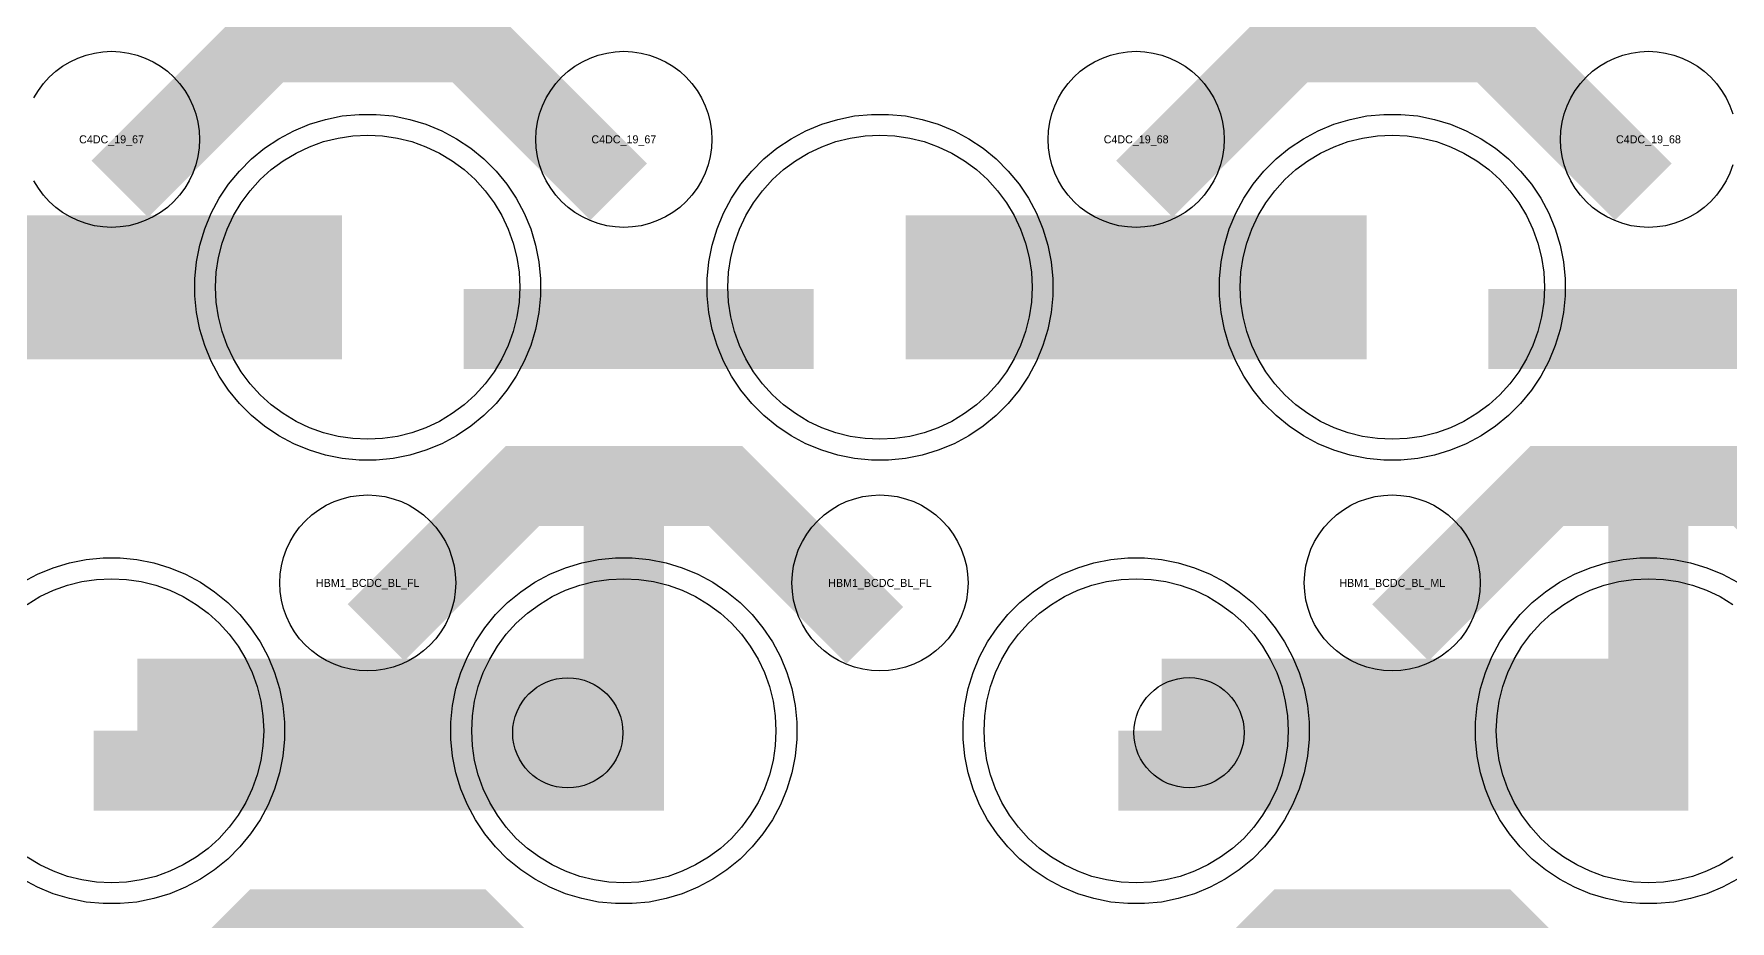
# Model space of a CAD drawing. Extents: x -11880 to 11880, y -14992 to 14992.
# Drawn here: x 9416 to 9946, y -12405 to -12128 of the extents above; entities that cross this region are included whole.
import ezdxf
from ezdxf.enums import TextEntityAlignment as Align

# ---------------------------------------------------------------- set-up
doc = ezdxf.new("R2010")
doc.units = 0
doc.header["$MEASUREMENT"] = 0
for name, color, linetype in [('GDS_775_DT_237', 138, 'CONTINUOUS'), ('RDL1_FS', 34, 'CONTINUOUS'), ('RDL_BS', 160, 'CONTINUOUS')]:
    doc.layers.add(name, color=color, linetype=linetype)

msp = doc.modelspace()

# ---------------------------------------------------------------- linework, layer by layer
at = {"layer": 'RDL1_FS'}
for points in [[(9520, -12254.354), (9515.343, -12254.125), (9510.732, -12253.441), (9506.209, -12252.309), (9501.819, -12250.737), (9497.605, -12248.745), (9493.605, -12246.347), (9489.86, -12243.569), (9486.406, -12240.439), (9483.276, -12236.985), (9480.498, -12233.24), (9478.1, -12229.24), (9476.108, -12225.026), (9474.536, -12220.636), (9473.404, -12216.113), (9472.72, -12211.502), (9472.491, -12206.845), (9472.72, -12202.188), (9473.404, -12197.577), (9474.536, -12193.054), (9476.108, -12188.664), (9478.1, -12184.45), (9480.498, -12180.45), (9483.276, -12176.705), (9486.406, -12173.251), (9489.86, -12170.121), (9493.605, -12167.343), (9497.605, -12164.945), (9501.819, -12162.953), (9506.209, -12161.381), (9510.732, -12160.249), (9515.343, -12159.565), (9520, -12159.336), (9524.657, -12159.565), (9529.268, -12160.249), (9533.791, -12161.381), (9538.181, -12162.953), (9542.395, -12164.945), (9546.395, -12167.343), (9550.14, -12170.121), (9553.594, -12173.251), (9556.724, -12176.705), (9559.502, -12180.45), (9561.9, -12184.45), (9563.892, -12188.664), (9565.464, -12193.054), (9566.596, -12197.577), (9567.28, -12202.188), (9567.509, -12206.845), (9567.28, -12211.502), (9566.596, -12216.113), (9565.464, -12220.636), (9563.892, -12225.026), (9561.9, -12229.24), (9559.502, -12233.24), (9556.724, -12236.985), (9553.594, -12240.439), (9550.14, -12243.569), (9546.395, -12246.347), (9542.395, -12248.745), (9538.181, -12250.737), (9533.791, -12252.309), (9529.268, -12253.441), (9524.657, -12254.125)], [(9680, -12254.354), (9675.343, -12254.125), (9670.732, -12253.441), (9666.209, -12252.309), (9661.819, -12250.737), (9657.605, -12248.745), (9653.605, -12246.347), (9649.86, -12243.569), (9646.406, -12240.439), (9643.276, -12236.985), (9640.498, -12233.24), (9638.1, -12229.24), (9636.108, -12225.026), (9634.536, -12220.636), (9633.404, -12216.113), (9632.72, -12211.502), (9632.491, -12206.845), (9632.72, -12202.188), (9633.404, -12197.577), (9634.536, -12193.054), (9636.108, -12188.664), (9638.1, -12184.45), (9640.498, -12180.45), (9643.276, -12176.705), (9646.406, -12173.251), (9649.86, -12170.121), (9653.605, -12167.343), (9657.605, -12164.945), (9661.819, -12162.953), (9666.209, -12161.381), (9670.732, -12160.249), (9675.343, -12159.565), (9680, -12159.336), (9684.657, -12159.565), (9689.268, -12160.249), (9693.791, -12161.381), (9698.181, -12162.953), (9702.395, -12164.945), (9706.395, -12167.343), (9710.14, -12170.121), (9713.594, -12173.251), (9716.724, -12176.705), (9719.502, -12180.45), (9721.9, -12184.45), (9723.892, -12188.664), (9725.464, -12193.054), (9726.596, -12197.577), (9727.28, -12202.188), (9727.509, -12206.845), (9727.28, -12211.502), (9726.596, -12216.113), (9725.464, -12220.636), (9723.892, -12225.026), (9721.9, -12229.24), (9719.502, -12233.24), (9716.724, -12236.985), (9713.594, -12240.439), (9710.14, -12243.569), (9706.395, -12246.347), (9702.395, -12248.745), (9698.181, -12250.737), (9693.791, -12252.309), (9689.268, -12253.441), (9684.657, -12254.125)], [(9840, -12254.354), (9835.343, -12254.125), (9830.732, -12253.441), (9826.209, -12252.309), (9821.819, -12250.737), (9817.605, -12248.745), (9813.605, -12246.347), (9809.86, -12243.569), (9806.406, -12240.439), (9803.276, -12236.985), (9800.498, -12233.24), (9798.1, -12229.24), (9796.108, -12225.026), (9794.536, -12220.636), (9793.404, -12216.113), (9792.72, -12211.502), (9792.491, -12206.845), (9792.72, -12202.188), (9793.404, -12197.577), (9794.536, -12193.054), (9796.108, -12188.664), (9798.1, -12184.45), (9800.498, -12180.45), (9803.276, -12176.705), (9806.406, -12173.251), (9809.86, -12170.121), (9813.605, -12167.343), (9817.605, -12164.945), (9821.819, -12162.953), (9826.209, -12161.381), (9830.732, -12160.249), (9835.343, -12159.565), (9840, -12159.336), (9844.657, -12159.565), (9849.268, -12160.249), (9853.791, -12161.381), (9858.181, -12162.953), (9862.395, -12164.945), (9866.395, -12167.343), (9870.14, -12170.121), (9873.594, -12173.251), (9876.724, -12176.705), (9879.502, -12180.45), (9881.9, -12184.45), (9883.892, -12188.664), (9885.464, -12193.054), (9886.596, -12197.577), (9887.28, -12202.188), (9887.509, -12206.845), (9887.28, -12211.502), (9886.596, -12216.113), (9885.464, -12220.636), (9883.892, -12225.026), (9881.9, -12229.24), (9879.502, -12233.24), (9876.724, -12236.985), (9873.594, -12240.439), (9870.14, -12243.569), (9866.395, -12246.347), (9862.395, -12248.745), (9858.181, -12250.737), (9853.791, -12252.309), (9849.268, -12253.441), (9844.657, -12254.125)], [(9600, -12392.919), (9595.343, -12392.69), (9590.732, -12392.006), (9586.209, -12390.874), (9581.819, -12389.302), (9577.605, -12387.31), (9573.605, -12384.912), (9569.86, -12382.134), (9566.406, -12379.004), (9563.276, -12375.55), (9560.498, -12371.805), (9558.1, -12367.805), (9556.108, -12363.591), (9554.536, -12359.201), (9553.404, -12354.678), (9552.72, -12350.067), (9552.491, -12345.41), (9552.72, -12340.753), (9553.404, -12336.142), (9554.536, -12331.619), (9556.108, -12327.229), (9558.1, -12323.015), (9560.498, -12319.015), (9563.276, -12315.27), (9566.406, -12311.816), (9569.86, -12308.686), (9573.605, -12305.908), (9577.605, -12303.51), (9581.819, -12301.518), (9586.209, -12299.946), (9590.732, -12298.814), (9595.343, -12298.13), (9600, -12297.901), (9604.657, -12298.13), (9609.268, -12298.814), (9613.791, -12299.946), (9618.181, -12301.518), (9622.395, -12303.51), (9626.395, -12305.908), (9630.14, -12308.686), (9633.594, -12311.816), (9636.724, -12315.27), (9639.502, -12319.015), (9641.9, -12323.015), (9643.892, -12327.229), (9645.464, -12331.619), (9646.596, -12336.142), (9647.28, -12340.753), (9647.509, -12345.41), (9647.28, -12350.067), (9646.596, -12354.678), (9645.464, -12359.201), (9643.892, -12363.591), (9641.9, -12367.805), (9639.502, -12371.805), (9636.724, -12375.55), (9633.594, -12379.004), (9630.14, -12382.134), (9626.395, -12384.912), (9622.395, -12387.31), (9618.181, -12389.302), (9613.791, -12390.874), (9609.268, -12392.006), (9604.657, -12392.69)], [(9760, -12392.919), (9755.343, -12392.69), (9750.732, -12392.006), (9746.209, -12390.874), (9741.819, -12389.302), (9737.605, -12387.31), (9733.605, -12384.912), (9729.86, -12382.134), (9726.406, -12379.004), (9723.276, -12375.55), (9720.498, -12371.805), (9718.1, -12367.805), (9716.108, -12363.591), (9714.536, -12359.201), (9713.404, -12354.678), (9712.72, -12350.067), (9712.491, -12345.41), (9712.72, -12340.753), (9713.404, -12336.142), (9714.536, -12331.619), (9716.108, -12327.229), (9718.1, -12323.015), (9720.498, -12319.015), (9723.276, -12315.27), (9726.406, -12311.816), (9729.86, -12308.686), (9733.605, -12305.908), (9737.605, -12303.51), (9741.819, -12301.518), (9746.209, -12299.946), (9750.732, -12298.814), (9755.343, -12298.13), (9760, -12297.901), (9764.657, -12298.13), (9769.268, -12298.814), (9773.791, -12299.946), (9778.181, -12301.518), (9782.395, -12303.51), (9786.395, -12305.908), (9790.14, -12308.686), (9793.594, -12311.816), (9796.724, -12315.27), (9799.502, -12319.015), (9801.9, -12323.015), (9803.892, -12327.229), (9805.464, -12331.619), (9806.596, -12336.142), (9807.28, -12340.753), (9807.509, -12345.41), (9807.28, -12350.067), (9806.596, -12354.678), (9805.464, -12359.201), (9803.892, -12363.591), (9801.9, -12367.805), (9799.502, -12371.805), (9796.724, -12375.55), (9793.594, -12379.004), (9790.14, -12382.134), (9786.395, -12384.912), (9782.395, -12387.31), (9778.181, -12389.302), (9773.791, -12390.874), (9769.268, -12392.006), (9764.657, -12392.69)]]:
    msp.add_lwpolyline(points, close=True, dxfattribs=at)
for points in [[(9368.002, -12206.845, 45, 45, 0), (9440.002, -12206.845, 45, 45, 0)], [(9440.002, -12206.845, 45, 45, 0), (9512.002, -12206.845, 45, 45, 0)], [(9688.002, -12206.845, 45, 45, 0), (9760.002, -12206.845, 45, 45, 0)], [(9760.002, -12206.845, 45, 45, 0), (9832.002, -12206.845, 45, 45, 0)], [(9448.002, -12345.41, 45, 45, 0), (9520.002, -12345.41, 45, 45, 0)], [(9520.002, -12345.41, 45, 45, 0), (9592.002, -12345.41, 45, 45, 0)], [(9768.002, -12345.41, 45, 45, 0), (9840.002, -12345.41, 45, 45, 0)], [(9840.002, -12345.41, 45, 45, 0), (9912.002, -12345.41, 45, 45, 0)]]:
    msp.add_lwpolyline(points, format="xyseb", dxfattribs=at)
for points in [[(9413.605, -12305.908), (9417.605, -12303.51), (9421.819, -12301.518), (9426.209, -12299.946), (9430.732, -12298.814), (9435.343, -12298.13), (9440, -12297.901), (9444.657, -12298.13), (9449.268, -12298.814), (9453.791, -12299.946), (9458.181, -12301.518), (9462.395, -12303.51), (9466.395, -12305.908), (9470.14, -12308.686), (9473.594, -12311.816), (9476.724, -12315.27), (9479.502, -12319.015), (9481.9, -12323.015), (9483.892, -12327.229), (9485.464, -12331.619), (9486.596, -12336.142), (9487.28, -12340.753), (9487.509, -12345.41), (9487.28, -12350.067), (9486.596, -12354.678), (9485.464, -12359.201), (9483.892, -12363.591), (9481.9, -12367.805), (9479.502, -12371.805), (9476.724, -12375.55), (9473.594, -12379.004), (9470.14, -12382.134), (9466.395, -12384.912), (9462.395, -12387.31), (9458.181, -12389.302), (9453.791, -12390.874), (9449.268, -12392.006), (9444.657, -12392.69), (9440, -12392.919), (9435.343, -12392.69), (9430.732, -12392.006), (9426.209, -12390.874), (9421.819, -12389.302), (9417.605, -12387.31), (9413.605, -12384.912)], [(9946.395, -12384.912), (9942.395, -12387.31), (9938.181, -12389.302), (9933.791, -12390.874), (9929.268, -12392.006), (9924.657, -12392.69), (9920, -12392.919), (9915.343, -12392.69), (9910.732, -12392.006), (9906.209, -12390.874), (9901.819, -12389.302), (9897.605, -12387.31), (9893.605, -12384.912), (9889.86, -12382.134), (9886.406, -12379.004), (9883.276, -12375.55), (9880.498, -12371.805), (9878.1, -12367.805), (9876.108, -12363.591), (9874.536, -12359.201), (9873.404, -12354.678), (9872.72, -12350.067), (9872.491, -12345.41), (9872.72, -12340.753), (9873.404, -12336.142), (9874.536, -12331.619), (9876.108, -12327.229), (9878.1, -12323.015), (9880.498, -12319.015), (9883.276, -12315.27), (9886.406, -12311.816), (9889.86, -12308.686), (9893.605, -12305.908), (9897.605, -12303.51), (9901.819, -12301.518), (9906.209, -12299.946), (9910.732, -12298.814), (9915.343, -12298.13), (9920, -12297.901), (9924.657, -12298.13), (9929.268, -12298.814), (9933.791, -12299.946), (9938.181, -12301.518), (9942.395, -12303.51), (9946.395, -12305.908)]]:
    msp.add_lwpolyline(points, dxfattribs=at)
for centre in [(9582.481, -12346.06), (9776.529, -12345.986)]:
    msp.add_circle(centre, 17.2, dxfattribs=at)
at = {"layer": 'RDL_BS'}
for points in [[(9442.562, -12176.159, 25, 25, 0), (9488.377, -12130.344, 25, 25, 0), (9521.93, -12130.344, 25, 25, 0)], [(9598.401, -12177.058, 25, 25, 0), (9551.687, -12130.344, 25, 25, 0), (9521.929, -12130.344, 25, 25, 0)], [(9762.562, -12176.159, 25, 25, 0), (9808.377, -12130.344, 25, 25, 0), (9841.93, -12130.344, 25, 25, 0)], [(9918.401, -12177.058, 25, 25, 0), (9871.687, -12130.344, 25, 25, 0), (9841.929, -12130.344, 25, 25, 0)], [(9550.016, -12219.858, 25, 25, 0), (9659.281, -12219.858, 25, 25, 0)], [(9870.016, -12219.858, 25, 25, 0), (9979.281, -12219.858, 25, 25, 0)], [(9600, -12370.41, 25, 25, 0), (9600, -12256.409, 25, 25, 0)], [(9920, -12370.41, 25, 25, 0), (9920, -12256.409, 25, 25, 0)], [(9522.562, -12314.724, 25, 25, 0), (9568.377, -12268.909, 25, 25, 0), (9601.93, -12268.909, 25, 25, 0)], [(9678.401, -12315.623, 25, 25, 0), (9631.687, -12268.909, 25, 25, 0), (9601.929, -12268.909, 25, 25, 0)], [(9842.562, -12314.724, 25, 25, 0), (9888.377, -12268.909, 25, 25, 0), (9921.93, -12268.909, 25, 25, 0)], [(9998.401, -12315.623, 25, 25, 0), (9951.687, -12268.909, 25, 25, 0), (9921.929, -12268.909, 25, 25, 0)], [(9434.397, -12357.91, 25, 25, 0), (9612.5, -12357.91, 25, 25, 0)], [(9754.397, -12357.91, 25, 25, 0), (9932.5, -12357.91, 25, 25, 0)], [(9442.562, -12453.289, 25, 25, 0), (9488.377, -12407.474, 25, 25, 0), (9521.93, -12407.474, 25, 25, 0)], [(9598.401, -12454.188, 25, 25, 0), (9551.687, -12407.474, 25, 25, 0), (9521.929, -12407.474, 25, 25, 0)], [(9762.562, -12453.289, 25, 25, 0), (9808.377, -12407.474, 25, 25, 0), (9841.93, -12407.474, 25, 25, 0)], [(9918.401, -12454.188, 25, 25, 0), (9871.687, -12407.474, 25, 25, 0), (9841.929, -12407.474, 25, 25, 0)]]:
    msp.add_lwpolyline(points, format="xyseb", dxfattribs=at)
for points in [[(9415.75, -12147.701), (9417.143, -12145.377), (9418.746, -12143.214), (9420.558, -12141.215), (9422.557, -12139.403), (9424.72, -12137.8), (9427.044, -12136.407), (9429.481, -12135.255), (9432.016, -12134.348), (9434.635, -12133.691), (9437.307, -12133.295), (9440, -12133.163), (9442.693, -12133.295), (9445.365, -12133.691), (9447.984, -12134.348), (9450.519, -12135.255), (9452.956, -12136.407), (9455.28, -12137.8), (9457.443, -12139.403), (9459.442, -12141.215), (9461.254, -12143.214), (9462.857, -12145.377), (9464.25, -12147.701), (9465.402, -12150.138), (9466.309, -12152.673), (9466.966, -12155.292), (9467.362, -12157.964), (9467.494, -12160.657), (9467.362, -12163.35), (9466.966, -12166.022), (9466.309, -12168.641), (9465.402, -12171.176), (9464.25, -12173.613), (9462.857, -12175.937), (9461.254, -12178.1), (9459.442, -12180.099), (9457.443, -12181.911), (9455.28, -12183.514), (9452.956, -12184.907), (9450.519, -12186.059), (9447.984, -12186.966), (9445.365, -12187.623), (9442.693, -12188.019), (9440, -12188.151), (9437.307, -12188.019), (9434.635, -12187.623), (9432.016, -12186.966), (9429.481, -12186.059), (9427.044, -12184.907), (9424.72, -12183.514), (9422.557, -12181.911), (9420.558, -12180.099), (9418.746, -12178.1), (9417.143, -12175.937), (9415.75, -12173.613)], [(9946.309, -12168.641), (9945.402, -12171.176), (9944.25, -12173.613), (9942.857, -12175.937), (9941.254, -12178.1), (9939.442, -12180.099), (9937.443, -12181.911), (9935.28, -12183.514), (9932.956, -12184.907), (9930.519, -12186.059), (9927.984, -12186.966), (9925.365, -12187.623), (9922.693, -12188.019), (9920, -12188.151), (9917.307, -12188.019), (9914.635, -12187.623), (9912.016, -12186.966), (9909.481, -12186.059), (9907.044, -12184.907), (9904.72, -12183.514), (9902.557, -12181.911), (9900.558, -12180.099), (9898.746, -12178.1), (9897.143, -12175.937), (9895.75, -12173.613), (9894.598, -12171.176), (9893.691, -12168.641), (9893.034, -12166.022), (9892.638, -12163.35), (9892.506, -12160.657), (9892.638, -12157.964), (9893.034, -12155.292), (9893.691, -12152.673), (9894.598, -12150.138), (9895.75, -12147.701), (9897.143, -12145.377), (9898.746, -12143.214), (9900.558, -12141.215), (9902.557, -12139.403), (9904.72, -12137.8), (9907.044, -12136.407), (9909.481, -12135.255), (9912.016, -12134.348), (9914.635, -12133.691), (9917.307, -12133.295), (9920, -12133.163), (9922.693, -12133.295), (9925.365, -12133.691), (9927.984, -12134.348), (9930.519, -12135.255), (9932.956, -12136.407), (9935.28, -12137.8), (9937.443, -12139.403), (9939.442, -12141.215), (9941.254, -12143.214), (9942.857, -12145.377), (9944.25, -12147.701), (9945.402, -12150.138), (9946.309, -12152.673)], [(9412.223, -12299.027), (9416.885, -12296.535), (9421.795, -12294.504), (9426.835, -12292.973), (9432.062, -12291.927), (9437.356, -12291.41), (9442.644, -12291.41), (9447.938, -12291.927), (9453.165, -12292.973), (9458.205, -12294.504), (9463.115, -12296.535), (9467.777, -12299.027), (9472.191, -12301.974), (9476.292, -12305.336), (9480.074, -12309.118), (9483.436, -12313.219), (9486.383, -12317.633), (9488.875, -12322.295), (9490.906, -12327.205), (9492.437, -12332.245), (9493.483, -12337.472), (9494, -12342.766), (9494, -12348.054), (9493.483, -12353.348), (9492.437, -12358.575), (9490.906, -12363.615), (9488.875, -12368.525), (9486.383, -12373.187), (9483.436, -12377.601), (9480.074, -12381.702), (9476.292, -12385.484), (9472.191, -12388.846), (9467.777, -12391.793), (9463.115, -12394.285), (9458.205, -12396.316), (9453.165, -12397.847), (9447.938, -12398.893), (9442.644, -12399.41), (9437.356, -12399.41), (9432.062, -12398.893), (9426.835, -12397.847), (9421.795, -12396.316), (9416.885, -12394.285), (9412.223, -12391.793)], [(9947.777, -12391.793), (9943.115, -12394.285), (9938.205, -12396.316), (9933.165, -12397.847), (9927.938, -12398.893), (9922.644, -12399.41), (9917.356, -12399.41), (9912.062, -12398.893), (9906.835, -12397.847), (9901.795, -12396.316), (9896.885, -12394.285), (9892.223, -12391.793), (9887.809, -12388.846), (9883.708, -12385.484), (9879.926, -12381.702), (9876.564, -12377.601), (9873.617, -12373.187), (9871.125, -12368.525), (9869.094, -12363.615), (9867.563, -12358.575), (9866.517, -12353.348), (9866, -12348.054), (9866, -12342.766), (9866.517, -12337.472), (9867.563, -12332.245), (9869.094, -12327.205), (9871.125, -12322.295), (9873.617, -12317.633), (9876.564, -12313.219), (9879.926, -12309.118), (9883.708, -12305.336), (9887.809, -12301.974), (9892.223, -12299.027), (9896.885, -12296.535), (9901.795, -12294.504), (9906.835, -12292.973), (9912.062, -12291.927), (9917.356, -12291.41), (9922.644, -12291.41), (9927.938, -12291.927), (9933.165, -12292.973), (9938.205, -12294.504), (9943.115, -12296.535), (9947.777, -12299.027)]]:
    msp.add_lwpolyline(points, dxfattribs=at)
for points in [[(9600, -12188.151), (9597.307, -12188.019), (9594.635, -12187.623), (9592.016, -12186.966), (9589.481, -12186.059), (9587.044, -12184.907), (9584.72, -12183.514), (9582.557, -12181.911), (9580.558, -12180.099), (9578.746, -12178.1), (9577.143, -12175.937), (9575.75, -12173.613), (9574.598, -12171.176), (9573.691, -12168.641), (9573.034, -12166.022), (9572.638, -12163.35), (9572.506, -12160.657), (9572.638, -12157.964), (9573.034, -12155.292), (9573.691, -12152.673), (9574.598, -12150.138), (9575.75, -12147.701), (9577.143, -12145.377), (9578.746, -12143.214), (9580.558, -12141.215), (9582.557, -12139.403), (9584.72, -12137.8), (9587.044, -12136.407), (9589.481, -12135.255), (9592.016, -12134.348), (9594.635, -12133.691), (9597.307, -12133.295), (9600, -12133.163), (9602.693, -12133.295), (9605.365, -12133.691), (9607.984, -12134.348), (9610.519, -12135.255), (9612.956, -12136.407), (9615.28, -12137.8), (9617.443, -12139.403), (9619.442, -12141.215), (9621.254, -12143.214), (9622.857, -12145.377), (9624.25, -12147.701), (9625.402, -12150.138), (9626.309, -12152.673), (9626.966, -12155.292), (9627.362, -12157.964), (9627.494, -12160.657), (9627.362, -12163.35), (9626.966, -12166.022), (9626.309, -12168.641), (9625.402, -12171.176), (9624.25, -12173.613), (9622.857, -12175.937), (9621.254, -12178.1), (9619.442, -12180.099), (9617.443, -12181.911), (9615.28, -12183.514), (9612.956, -12184.907), (9610.519, -12186.059), (9607.984, -12186.966), (9605.365, -12187.623), (9602.693, -12188.019)], [(9760, -12188.151), (9757.307, -12188.019), (9754.635, -12187.623), (9752.016, -12186.966), (9749.481, -12186.059), (9747.044, -12184.907), (9744.72, -12183.514), (9742.557, -12181.911), (9740.558, -12180.099), (9738.746, -12178.1), (9737.143, -12175.937), (9735.75, -12173.613), (9734.598, -12171.176), (9733.691, -12168.641), (9733.034, -12166.022), (9732.638, -12163.35), (9732.506, -12160.657), (9732.638, -12157.964), (9733.034, -12155.292), (9733.691, -12152.673), (9734.598, -12150.138), (9735.75, -12147.701), (9737.143, -12145.377), (9738.746, -12143.214), (9740.558, -12141.215), (9742.557, -12139.403), (9744.72, -12137.8), (9747.044, -12136.407), (9749.481, -12135.255), (9752.016, -12134.348), (9754.635, -12133.691), (9757.307, -12133.295), (9760, -12133.163), (9762.693, -12133.295), (9765.365, -12133.691), (9767.984, -12134.348), (9770.519, -12135.255), (9772.956, -12136.407), (9775.28, -12137.8), (9777.443, -12139.403), (9779.442, -12141.215), (9781.254, -12143.214), (9782.857, -12145.377), (9784.25, -12147.701), (9785.402, -12150.138), (9786.309, -12152.673), (9786.966, -12155.292), (9787.362, -12157.964), (9787.494, -12160.657), (9787.362, -12163.35), (9786.966, -12166.022), (9786.309, -12168.641), (9785.402, -12171.176), (9784.25, -12173.613), (9782.857, -12175.937), (9781.254, -12178.1), (9779.442, -12180.099), (9777.443, -12181.911), (9775.28, -12183.514), (9772.956, -12184.907), (9770.519, -12186.059), (9767.984, -12186.966), (9765.365, -12187.623), (9762.693, -12188.019)], [(9517.356, -12260.845), (9512.062, -12260.328), (9506.835, -12259.282), (9501.795, -12257.751), (9496.885, -12255.72), (9492.223, -12253.228), (9487.809, -12250.281), (9483.708, -12246.919), (9479.926, -12243.137), (9476.564, -12239.036), (9473.617, -12234.622), (9471.125, -12229.96), (9469.094, -12225.05), (9467.563, -12220.01), (9466.517, -12214.783), (9466, -12209.489), (9466, -12204.201), (9466.517, -12198.907), (9467.563, -12193.68), (9469.094, -12188.64), (9471.125, -12183.73), (9473.617, -12179.068), (9476.564, -12174.654), (9479.926, -12170.553), (9483.708, -12166.771), (9487.809, -12163.409), (9492.223, -12160.462), (9496.885, -12157.97), (9501.795, -12155.939), (9506.835, -12154.408), (9512.062, -12153.362), (9517.356, -12152.845), (9522.644, -12152.845), (9527.938, -12153.362), (9533.165, -12154.408), (9538.205, -12155.939), (9543.115, -12157.97), (9547.777, -12160.462), (9552.191, -12163.409), (9556.292, -12166.771), (9560.074, -12170.553), (9563.436, -12174.654), (9566.383, -12179.068), (9568.875, -12183.73), (9570.906, -12188.64), (9572.437, -12193.68), (9573.483, -12198.907), (9574, -12204.201), (9574, -12209.489), (9573.483, -12214.783), (9572.437, -12220.01), (9570.906, -12225.05), (9568.875, -12229.96), (9566.383, -12234.622), (9563.436, -12239.036), (9560.074, -12243.137), (9556.292, -12246.919), (9552.191, -12250.281), (9547.777, -12253.228), (9543.115, -12255.72), (9538.205, -12257.751), (9533.165, -12259.282), (9527.938, -12260.328), (9522.644, -12260.845)], [(9677.356, -12260.845), (9672.062, -12260.328), (9666.835, -12259.282), (9661.795, -12257.751), (9656.885, -12255.72), (9652.223, -12253.228), (9647.809, -12250.281), (9643.708, -12246.919), (9639.926, -12243.137), (9636.564, -12239.036), (9633.617, -12234.622), (9631.125, -12229.96), (9629.094, -12225.05), (9627.563, -12220.01), (9626.517, -12214.783), (9626, -12209.489), (9626, -12204.201), (9626.517, -12198.907), (9627.563, -12193.68), (9629.094, -12188.64), (9631.125, -12183.73), (9633.617, -12179.068), (9636.564, -12174.654), (9639.926, -12170.553), (9643.708, -12166.771), (9647.809, -12163.409), (9652.223, -12160.462), (9656.885, -12157.97), (9661.795, -12155.939), (9666.835, -12154.408), (9672.062, -12153.362), (9677.356, -12152.845), (9682.644, -12152.845), (9687.938, -12153.362), (9693.165, -12154.408), (9698.205, -12155.939), (9703.115, -12157.97), (9707.777, -12160.462), (9712.191, -12163.409), (9716.292, -12166.771), (9720.074, -12170.553), (9723.436, -12174.654), (9726.383, -12179.068), (9728.875, -12183.73), (9730.906, -12188.64), (9732.437, -12193.68), (9733.483, -12198.907), (9734, -12204.201), (9734, -12209.489), (9733.483, -12214.783), (9732.437, -12220.01), (9730.906, -12225.05), (9728.875, -12229.96), (9726.383, -12234.622), (9723.436, -12239.036), (9720.074, -12243.137), (9716.292, -12246.919), (9712.191, -12250.281), (9707.777, -12253.228), (9703.115, -12255.72), (9698.205, -12257.751), (9693.165, -12259.282), (9687.938, -12260.328), (9682.644, -12260.845)], [(9837.356, -12260.845), (9832.062, -12260.328), (9826.835, -12259.282), (9821.795, -12257.751), (9816.885, -12255.72), (9812.223, -12253.228), (9807.809, -12250.281), (9803.708, -12246.919), (9799.926, -12243.137), (9796.564, -12239.036), (9793.617, -12234.622), (9791.125, -12229.96), (9789.094, -12225.05), (9787.563, -12220.01), (9786.517, -12214.783), (9786, -12209.489), (9786, -12204.201), (9786.517, -12198.907), (9787.563, -12193.68), (9789.094, -12188.64), (9791.125, -12183.73), (9793.617, -12179.068), (9796.564, -12174.654), (9799.926, -12170.553), (9803.708, -12166.771), (9807.809, -12163.409), (9812.223, -12160.462), (9816.885, -12157.97), (9821.795, -12155.939), (9826.835, -12154.408), (9832.062, -12153.362), (9837.356, -12152.845), (9842.644, -12152.845), (9847.938, -12153.362), (9853.165, -12154.408), (9858.205, -12155.939), (9863.115, -12157.97), (9867.777, -12160.462), (9872.191, -12163.409), (9876.292, -12166.771), (9880.074, -12170.553), (9883.436, -12174.654), (9886.383, -12179.068), (9888.875, -12183.73), (9890.906, -12188.64), (9892.437, -12193.68), (9893.483, -12198.907), (9894, -12204.201), (9894, -12209.489), (9893.483, -12214.783), (9892.437, -12220.01), (9890.906, -12225.05), (9888.875, -12229.96), (9886.383, -12234.622), (9883.436, -12239.036), (9880.074, -12243.137), (9876.292, -12246.919), (9872.191, -12250.281), (9867.777, -12253.228), (9863.115, -12255.72), (9858.205, -12257.751), (9853.165, -12259.282), (9847.938, -12260.328), (9842.644, -12260.845)], [(9520, -12326.716), (9517.307, -12326.584), (9514.635, -12326.188), (9512.016, -12325.531), (9509.481, -12324.624), (9507.044, -12323.472), (9504.72, -12322.079), (9502.557, -12320.476), (9500.558, -12318.664), (9498.746, -12316.665), (9497.143, -12314.502), (9495.75, -12312.178), (9494.598, -12309.741), (9493.691, -12307.206), (9493.034, -12304.587), (9492.638, -12301.915), (9492.506, -12299.222), (9492.638, -12296.529), (9493.034, -12293.857), (9493.691, -12291.238), (9494.598, -12288.703), (9495.75, -12286.266), (9497.143, -12283.942), (9498.746, -12281.779), (9500.558, -12279.78), (9502.557, -12277.968), (9504.72, -12276.365), (9507.044, -12274.972), (9509.481, -12273.82), (9512.016, -12272.913), (9514.635, -12272.256), (9517.307, -12271.86), (9520, -12271.728), (9522.693, -12271.86), (9525.365, -12272.256), (9527.984, -12272.913), (9530.519, -12273.82), (9532.956, -12274.972), (9535.28, -12276.365), (9537.443, -12277.968), (9539.442, -12279.78), (9541.254, -12281.779), (9542.857, -12283.942), (9544.25, -12286.266), (9545.402, -12288.703), (9546.309, -12291.238), (9546.966, -12293.857), (9547.362, -12296.529), (9547.494, -12299.222), (9547.362, -12301.915), (9546.966, -12304.587), (9546.309, -12307.206), (9545.402, -12309.741), (9544.25, -12312.178), (9542.857, -12314.502), (9541.254, -12316.665), (9539.442, -12318.664), (9537.443, -12320.476), (9535.28, -12322.079), (9532.956, -12323.472), (9530.519, -12324.624), (9527.984, -12325.531), (9525.365, -12326.188), (9522.693, -12326.584)], [(9680, -12326.716), (9677.307, -12326.584), (9674.635, -12326.188), (9672.016, -12325.531), (9669.481, -12324.624), (9667.044, -12323.472), (9664.72, -12322.079), (9662.557, -12320.476), (9660.558, -12318.664), (9658.746, -12316.665), (9657.143, -12314.502), (9655.75, -12312.178), (9654.598, -12309.741), (9653.691, -12307.206), (9653.034, -12304.587), (9652.638, -12301.915), (9652.506, -12299.222), (9652.638, -12296.529), (9653.034, -12293.857), (9653.691, -12291.238), (9654.598, -12288.703), (9655.75, -12286.266), (9657.143, -12283.942), (9658.746, -12281.779), (9660.558, -12279.78), (9662.557, -12277.968), (9664.72, -12276.365), (9667.044, -12274.972), (9669.481, -12273.82), (9672.016, -12272.913), (9674.635, -12272.256), (9677.307, -12271.86), (9680, -12271.728), (9682.693, -12271.86), (9685.365, -12272.256), (9687.984, -12272.913), (9690.519, -12273.82), (9692.956, -12274.972), (9695.28, -12276.365), (9697.443, -12277.968), (9699.442, -12279.78), (9701.254, -12281.779), (9702.857, -12283.942), (9704.25, -12286.266), (9705.402, -12288.703), (9706.309, -12291.238), (9706.966, -12293.857), (9707.362, -12296.529), (9707.494, -12299.222), (9707.362, -12301.915), (9706.966, -12304.587), (9706.309, -12307.206), (9705.402, -12309.741), (9704.25, -12312.178), (9702.857, -12314.502), (9701.254, -12316.665), (9699.442, -12318.664), (9697.443, -12320.476), (9695.28, -12322.079), (9692.956, -12323.472), (9690.519, -12324.624), (9687.984, -12325.531), (9685.365, -12326.188), (9682.693, -12326.584)], [(9840, -12326.716), (9837.307, -12326.584), (9834.635, -12326.188), (9832.016, -12325.531), (9829.481, -12324.624), (9827.044, -12323.472), (9824.72, -12322.079), (9822.557, -12320.476), (9820.558, -12318.664), (9818.746, -12316.665), (9817.143, -12314.502), (9815.75, -12312.178), (9814.598, -12309.741), (9813.691, -12307.206), (9813.034, -12304.587), (9812.638, -12301.915), (9812.506, -12299.222), (9812.638, -12296.529), (9813.034, -12293.857), (9813.691, -12291.238), (9814.598, -12288.703), (9815.75, -12286.266), (9817.143, -12283.942), (9818.746, -12281.779), (9820.558, -12279.78), (9822.557, -12277.968), (9824.72, -12276.365), (9827.044, -12274.972), (9829.481, -12273.82), (9832.016, -12272.913), (9834.635, -12272.256), (9837.307, -12271.86), (9840, -12271.728), (9842.693, -12271.86), (9845.365, -12272.256), (9847.984, -12272.913), (9850.519, -12273.82), (9852.956, -12274.972), (9855.28, -12276.365), (9857.443, -12277.968), (9859.442, -12279.78), (9861.254, -12281.779), (9862.857, -12283.942), (9864.25, -12286.266), (9865.402, -12288.703), (9866.309, -12291.238), (9866.966, -12293.857), (9867.362, -12296.529), (9867.494, -12299.222), (9867.362, -12301.915), (9866.966, -12304.587), (9866.309, -12307.206), (9865.402, -12309.741), (9864.25, -12312.178), (9862.857, -12314.502), (9861.254, -12316.665), (9859.442, -12318.664), (9857.443, -12320.476), (9855.28, -12322.079), (9852.956, -12323.472), (9850.519, -12324.624), (9847.984, -12325.531), (9845.365, -12326.188), (9842.693, -12326.584)], [(9597.356, -12399.41), (9592.062, -12398.893), (9586.835, -12397.847), (9581.795, -12396.316), (9576.885, -12394.285), (9572.223, -12391.793), (9567.809, -12388.846), (9563.708, -12385.484), (9559.926, -12381.702), (9556.564, -12377.601), (9553.617, -12373.187), (9551.125, -12368.525), (9549.094, -12363.615), (9547.563, -12358.575), (9546.517, -12353.348), (9546, -12348.054), (9546, -12342.766), (9546.517, -12337.472), (9547.563, -12332.245), (9549.094, -12327.205), (9551.125, -12322.295), (9553.617, -12317.633), (9556.564, -12313.219), (9559.926, -12309.118), (9563.708, -12305.336), (9567.809, -12301.974), (9572.223, -12299.027), (9576.885, -12296.535), (9581.795, -12294.504), (9586.835, -12292.973), (9592.062, -12291.927), (9597.356, -12291.41), (9602.644, -12291.41), (9607.938, -12291.927), (9613.165, -12292.973), (9618.205, -12294.504), (9623.115, -12296.535), (9627.777, -12299.027), (9632.191, -12301.974), (9636.292, -12305.336), (9640.074, -12309.118), (9643.436, -12313.219), (9646.383, -12317.633), (9648.875, -12322.295), (9650.906, -12327.205), (9652.437, -12332.245), (9653.483, -12337.472), (9654, -12342.766), (9654, -12348.054), (9653.483, -12353.348), (9652.437, -12358.575), (9650.906, -12363.615), (9648.875, -12368.525), (9646.383, -12373.187), (9643.436, -12377.601), (9640.074, -12381.702), (9636.292, -12385.484), (9632.191, -12388.846), (9627.777, -12391.793), (9623.115, -12394.285), (9618.205, -12396.316), (9613.165, -12397.847), (9607.938, -12398.893), (9602.644, -12399.41)], [(9757.356, -12399.41), (9752.062, -12398.893), (9746.835, -12397.847), (9741.795, -12396.316), (9736.885, -12394.285), (9732.223, -12391.793), (9727.809, -12388.846), (9723.708, -12385.484), (9719.926, -12381.702), (9716.564, -12377.601), (9713.617, -12373.187), (9711.125, -12368.525), (9709.094, -12363.615), (9707.563, -12358.575), (9706.517, -12353.348), (9706, -12348.054), (9706, -12342.766), (9706.517, -12337.472), (9707.563, -12332.245), (9709.094, -12327.205), (9711.125, -12322.295), (9713.617, -12317.633), (9716.564, -12313.219), (9719.926, -12309.118), (9723.708, -12305.336), (9727.809, -12301.974), (9732.223, -12299.027), (9736.885, -12296.535), (9741.795, -12294.504), (9746.835, -12292.973), (9752.062, -12291.927), (9757.356, -12291.41), (9762.644, -12291.41), (9767.938, -12291.927), (9773.165, -12292.973), (9778.205, -12294.504), (9783.115, -12296.535), (9787.777, -12299.027), (9792.191, -12301.974), (9796.292, -12305.336), (9800.074, -12309.118), (9803.436, -12313.219), (9806.383, -12317.633), (9808.875, -12322.295), (9810.906, -12327.205), (9812.437, -12332.245), (9813.483, -12337.472), (9814, -12342.766), (9814, -12348.054), (9813.483, -12353.348), (9812.437, -12358.575), (9810.906, -12363.615), (9808.875, -12368.525), (9806.383, -12373.187), (9803.436, -12377.601), (9800.074, -12381.702), (9796.292, -12385.484), (9792.191, -12388.846), (9787.777, -12391.793), (9783.115, -12394.285), (9778.205, -12396.316), (9773.165, -12397.847), (9767.938, -12398.893), (9762.644, -12399.41)]]:
    msp.add_lwpolyline(points, close=True, dxfattribs=at)

# ---------------------------------------------------------------- texts
at = {"layer": 'GDS_775_DT_237'}
for s, p in [('C4DC_19_67', (9440, -12160.657)), ('C4DC_19_67', (9440, -12160.657)), ('C4DC_19_67', (9600, -12160.657)), ('C4DC_19_67', (9600, -12160.657)), ('C4DC_19_68', (9760, -12160.657)), ('C4DC_19_68', (9760, -12160.657)), ('C4DC_19_68', (9920, -12160.657)), ('C4DC_19_68', (9920, -12160.657)), ('HBM1_BCDC_BL_FL', (9520, -12299.222)), ('HBM1_BCDC_BL_FL', (9520, -12299.222)), ('HBM1_BCDC_BL_FL', (9680, -12299.222)), ('HBM1_BCDC_BL_FL', (9680, -12299.222)), ('HBM1_BCDC_BL_ML', (9840, -12299.222)), ('HBM1_BCDC_BL_ML', (9840, -12299.222))]:
    msp.add_text(s, height=2.5, dxfattribs=at).set_placement(p, align=Align.MIDDLE_CENTER)

doc.saveas('drawing.dxf')
